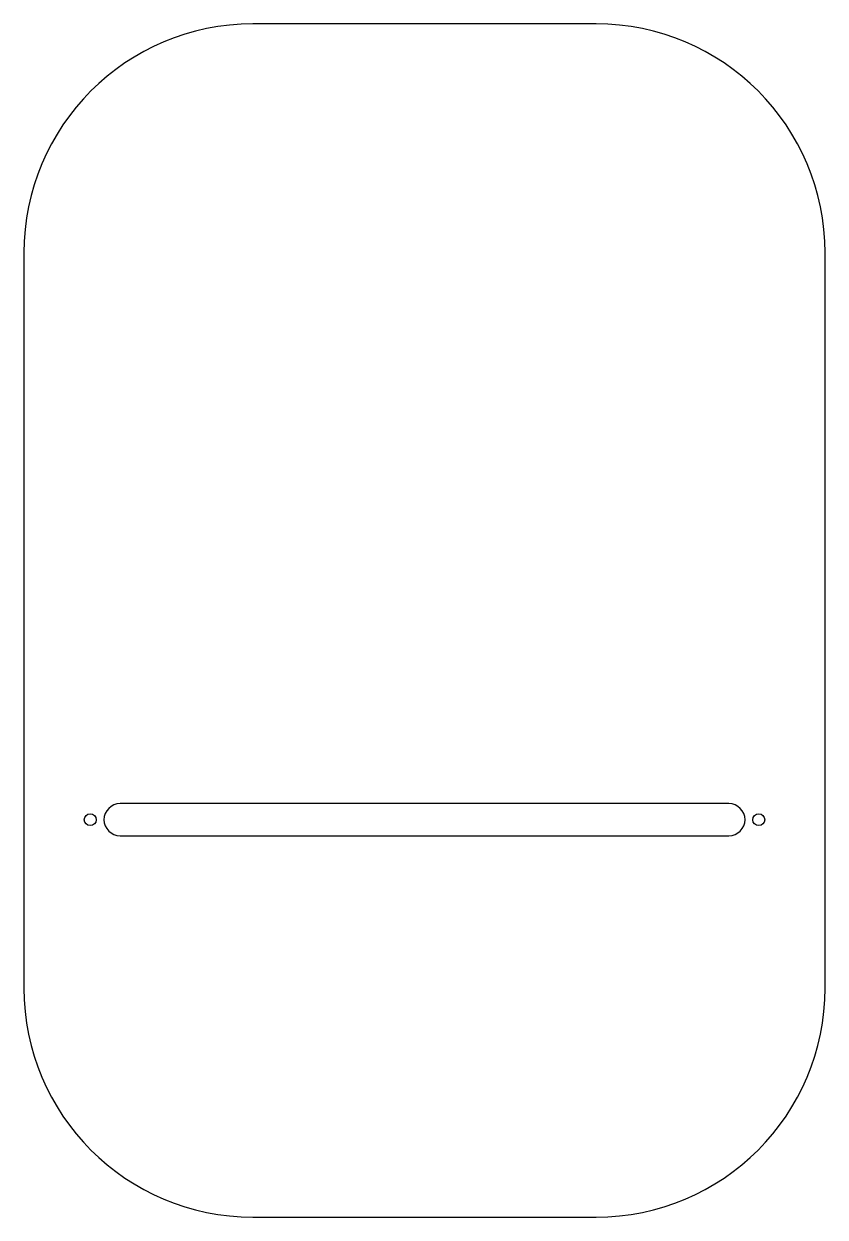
# Model space of a CAD drawing. Header units: millimetres. Extents: x 0 to 175, y 0 to 261.
import ezdxf

# ---------------------------------------------------------------- set-up
doc = ezdxf.new("R2010")
doc.units = ezdxf.units.MM

msp = doc.modelspace()

# ---------------------------------------------------------------- linework, layer by layer
at = {"color": 7, "linetype": 'Continuous', "lineweight": 25}
for p, q in [((125, 260.6), (50, 260.6)), ((0, 210.6), (0, 50)), ((175, 50), (175, 210.6)), ((154, 90.3), (21, 90.3)), ((21, 83.3), (154, 83.3)), ((50, 0), (125, 0))]:
    msp.add_line(p, q, dxfattribs=at)
for centre in [(14.5, 86.8), (160.5, 86.8)]:
    msp.add_circle(centre, 1.3, dxfattribs=at)
for centre, radius, start, end in [((50, 210.6), 50, 90, 180), ((125, 210.6), 50, 0, 90), ((21, 86.8), 3.5, 90, 270), ((154, 86.8), 3.5, 270, 90), ((50, 50), 50, 180, 270), ((125, 50), 50, 270, 0)]:
    msp.add_arc(centre, radius, start, end, dxfattribs=at)

doc.saveas('drawing.dxf')
